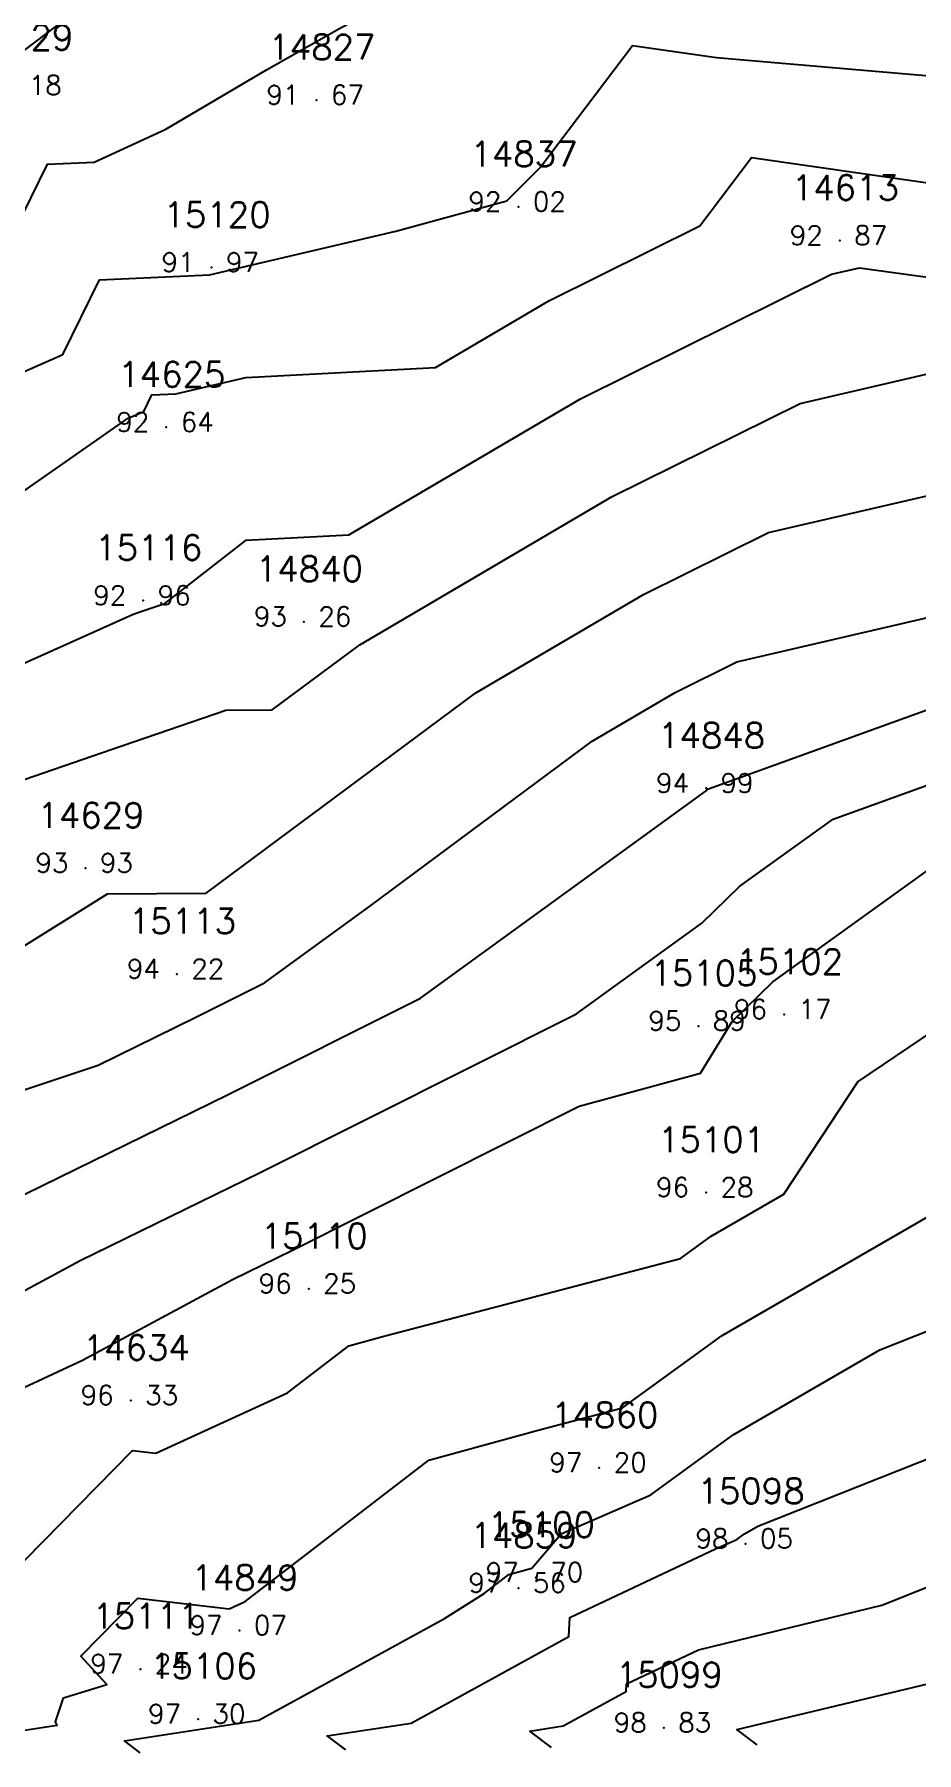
# Model space of a CAD drawing. Header units: millimetres. Extents: x 1412565 to 1412813, y 4931476 to 4931699.
# Drawn here: x 1412681.15 to 1412690.32, y 4931476.76 to 4931494.61 of the extents above; entities that cross this region are included whole.
import ezdxf
from ezdxf.enums import TextEntityAlignment as Align

# ---------------------------------------------------------------- set-up
doc = ezdxf.new("R2010")
doc.units = ezdxf.units.MM
for name, color, linetype in [('CIVIL', 50, 'Continuous'), ('CIVIL-DRAW', 80, 'Continuous'), ('CIVIL-NONAME', 130, 'Continuous'), ('CIVIL-TEXT', 240, 'Continuous'), ('CIVIL-Z', 50, 'Continuous'), ('Tcontours0', 7, 'Continuous'), ('Tcontours1', 7, 'Continuous'), ('Tcontours2', 7, 'Continuous')]:
    doc.layers.add(name, color=color, linetype=linetype)
doc.styles.add('CIVILCADMAIN', font='TXT.SHX')
doc.styles.get("Standard").update_dxf_attribs({"font": 'arial.ttf'})

# ---------------------------------------------------------------- blocks, each defined once
blk = doc.blocks.new('CIVIL-ZZ')
at = {"layer": 'CIVIL-DRAW'}
blk.add_point((0, 0), dxfattribs=at)
at = {"layer": 'CIVIL-NONAME'}
blk.add_attdef('NAME', text='', height=1.8, dxfattribs=at).set_placement((0, 2.1), align=Align.CENTER)
at = {"layer": 'CIVIL-TEXT', "flags": 8}
blk.add_attdef('TEXT', text='', height=2, dxfattribs=at).set_placement((0.2, -3.3), align=Align.CENTER)
at = {"layer": 'CIVIL-Z'}
blk.add_attdef('Z1', text='', height=1.6, dxfattribs=at).set_placement((-0.75, -0.225), align=Align.RIGHT)
blk.add_attdef('Z2', (0.75, -0.225), '', height=1.6, dxfattribs=at)

msp = doc.modelspace()

# ---------------------------------------------------------------- linework, layer by layer
at = {"layer": 'Tcontours0', "elevation": 95}
msp.add_lwpolyline([(1412680.346, 4931482.219), (1412683.156, 4931483.594), (1412685.161, 4931484.598), (1412688.129, 4931486.753), (1412688.137, 4931486.76), (1412688.156, 4931486.774), (1412692.113, 4931488.203), (1412693.005, 4931488.467), (1412695.338, 4931489.422), (1412695.652, 4931489.405), (1412697.644, 4931489.834), (1412697.782, 4931489.914), (1412698.065, 4931489.934), (1412701.574, 4931491.429), (1412702.738, 4931490.66), (1412704.286, 4931491.172), (1412706.474, 4931491.203), (1412707.162, 4931491.159)], dxfattribs=at)
at = {"layer": 'Tcontours1'}
for points, elevation in [([(1412680.704, 4931490.961), (1412681.445, 4931491.288), (1412681.827, 4931492.064), (1412682.969, 4931492.116), (1412684.904, 4931492.568), (1412686.06, 4931492.883), (1412686.404, 4931493.229), (1412687.364, 4931494.497), (1412688.238, 4931494.371), (1412692.302, 4931494.024), (1412693.547, 4931494.754), (1412694.419, 4931495.188), (1412694.987, 4931495.398), (1412695.762, 4931495.507), (1412696.588, 4931495.526), (1412698.831, 4931495.978), (1412699.967, 4931495.878), (1412700.459, 4931495.974), (1412701.122, 4931496.072), (1412704.691, 4931497.817), (1412706.098, 4931498.245), (1412706.986, 4931497.655)], 92), ([(1412679.403, 4931487.347), (1412682.167, 4931488.585), (1412682.255, 4931488.615), (1412682.503, 4931488.701), (1412683.35, 4931489.357), (1412684.418, 4931489.414), (1412686.823, 4931490.827), (1412689.435, 4931492.121), (1412689.724, 4931492.188), (1412691.997, 4931491.874), (1412693.086, 4931492.291), (1412694.347, 4931493.241), (1412694.522, 4931493.343), (1412694.713, 4931493.438), (1412696.719, 4931494.177), (1412697.583, 4931494.197), (1412698.566, 4931494.395), (1412699.605, 4931494.303), (1412700.965, 4931494.466), (1412702.246, 4931494.228), (1412705.488, 4931496.072), (1412707.033, 4931495.411)], 93), ([(1412680.696, 4931494.184), (1412681.944, 4931495.129)], 91), ([(1412680.015, 4931484.503), (1412681.909, 4931485.684), (1412682.933, 4931485.689), (1412685.738, 4931487.77), (1412687.48, 4931488.793), (1412688.779, 4931489.437), (1412691.293, 4931490.019), (1412692.019, 4931489.919), (1412692.794, 4931490.216), (1412694.389, 4931490.889), (1412696.032, 4931491.133), (1412696.422, 4931491.205), (1412698.239, 4931492.553), (1412699.214, 4931492.982), (1412701.369, 4931493.24), (1412703.832, 4931492.782), (1412704.097, 4931492.606), (1412704.263, 4931492.661), (1412704.497, 4931492.665), (1412707.049, 4931493.346)], 94), ([(1412679.503, 4931479.842), (1412681.647, 4931480.84), (1412683.208, 4931481.678), (1412683.831, 4931481.983), (1412686.812, 4931483.476), (1412688.073, 4931483.822), (1412688.4, 4931484.357), (1412688.823, 4931484.769), (1412690.741, 4931486.146), (1412692.271, 4931486.698), (1412694.844, 4931487.462), (1412695.579, 4931487.763), (1412696.439, 4931487.716), (1412697.1, 4931487.774), (1412697.708, 4931488.195), (1412698.25, 4931488.509), (1412700.643, 4931488.684), (1412701.399, 4931488.692), (1412701.478, 4931488.726), (1412701.557, 4931488.772), (1412704.31, 4931489.682), (1412707.072, 4931489.388)], 96), ([(1412684.385, 4931476.789), (1412684.192, 4931476.935), (1412685.064, 4931477.069), (1412686.703, 4931477.968), (1412686.713, 4931478.166), (1412688.229, 4931478.88), (1412688.451, 4931478.976), (1412688.528, 4931479.033), (1412688.667, 4931479.113), (1412691.803, 4931480.358), (1412692.848, 4931480.567), (1412694.625, 4931481.824), (1412697.194, 4931482.502), (1412697.782, 4931483.221), (1412698.989, 4931483.524), (1412700.273, 4931484.108), (1412700.747, 4931484.528), (1412702.071, 4931485.204), (1412703.525, 4931485.975), (1412704.323, 4931486.372), (1412706.417, 4931486.519), (1412707.024, 4931486.482)], 98), ([(1412688.662, 4931476.843), (1412688.451, 4931477.003), (1412691.318, 4931477.687), (1412692.517, 4931478.422), (1412693.318, 4931478.83), (1412694.928, 4931480.091), (1412695.531, 4931480.517), (1412696.043, 4931480.652), (1412696.476, 4931480.576), (1412697.576, 4931480.454), (1412697.962, 4931480.624), (1412698.674, 4931480.981), (1412700.351, 4931481.63), (1412701.652, 4931482.271), (1412702.443, 4931482.567), (1412703.067, 4931483.125), (1412704.225, 4931483.702), (1412705.185, 4931483.769), (1412707.004, 4931484.523)], 99), ([(1412679.978, 4931476.833), (1412681.384, 4931477.048), (1412681.368, 4931477.083), (1412681.452, 4931477.332), (1412681.903, 4931477.468), (1412681.631, 4931477.765), (1412682.224, 4931478.366), (1412683.173, 4931478.256), (1412683.341, 4931478.333), (1412685.248, 4931479.799), (1412686.384, 4931480.112), (1412687.261, 4931480.342), (1412688.297, 4931481.095), (1412690.773, 4931482.525)], 97)]:
    msp.add_lwpolyline(points, dxfattribs=dict(at, elevation=elevation))
at = {"layer": 'Tcontours2'}
for points, elevation in [([(1412680.604, 4931491.88), (1412681.286, 4931493.263), (1412681.77, 4931493.285), (1412682.515, 4931493.629), (1412683.56, 4931494.245), (1412684.314, 4931494.671), (1412685.963, 4931495.557), (1412686.882, 4931496.055), (1412688.576, 4931495.79), (1412692.404, 4931495.439), (1412692.946, 4931495.393), (1412693.059, 4931495.459), (1412693.138, 4931495.499), (1412694.367, 4931495.955), (1412696.043, 4931496.189), (1412696.09, 4931496.19), (1412697.144, 4931496.402), (1412698.873, 4931496.757), (1412699.046, 4931496.821), (1412700.099, 4931497.027), (1412701.796, 4931497.277), (1412703.8, 4931498.257), (1412706.227, 4931498.995), (1412707.047, 4931498.592)], 91.5), ([(1412680.465, 4931489.47), (1412682.123, 4931490.624), (1412682.285, 4931490.696), (1412682.368, 4931490.866), (1412682.618, 4931490.877), (1412683.346, 4931491.047), (1412685.317, 4931491.152), (1412686.495, 4931491.844), (1412688.066, 4931492.622), (1412688.603, 4931493.332), (1412690.988, 4931492.989), (1412691.986, 4931492.851), (1412692.349, 4931492.99), (1412692.769, 4931493.307), (1412694.034, 4931494.048), (1412695.421, 4931494.738)], 92.5), ([(1412680.749, 4931486.771), (1412681.946, 4931487.182), (1412683.137, 4931487.593), (1412683.62, 4931487.595), (1412684.53, 4931488.27), (1412687.152, 4931489.81), (1412689.107, 4931490.779), (1412690.508, 4931491.104), (1412692.008, 4931490.896), (1412693.606, 4931491.509), (1412693.802, 4931491.592), (1412694.142, 4931491.642), (1412695.479, 4931492.224), (1412696.856, 4931493.188), (1412697.771, 4931493.525), (1412698.081, 4931493.532), (1412698.434, 4931493.603), (1412698.807, 4931493.57), (1412701.167, 4931493.853), (1412703.39, 4931493.439), (1412704.79, 4931494.235), (1412706.629, 4931494.354), (1412707.014, 4931494.415)], 93.5), ([(1412679.867, 4931483.256), (1412681.81, 4931483.905), (1412682.819, 4931484.399), (1412683.539, 4931484.759), (1412684.63, 4931485.552), (1412686.946, 4931487.27), (1412687.808, 4931487.776), (1412688.451, 4931488.095), (1412691.805, 4931488.872), (1412692.035, 4931488.955), (1412692.085, 4931488.97), (1412692.366, 4931489.085), (1412694.975, 4931490.186), (1412695.537, 4931490.269), (1412697.146, 4931490.565), (1412697.965, 4931491.172), (1412701.154, 4931492.577), (1412701.571, 4931492.627), (1412702.048, 4931492.538), (1412703.417, 4931491.633), (1412704.275, 4931491.916), (1412705.486, 4931491.934), (1412707.162, 4931492.158)], 94.5), ([(1412680.886, 4931481.477), (1412681.625, 4931481.874), (1412683.494, 4931482.788), (1412686.784, 4931484.436), (1412688.085, 4931485.38), (1412688.48, 4931485.764), (1412689.449, 4931486.46), (1412692.192, 4931487.45), (1412693.924, 4931487.965), (1412695.458, 4931488.592), (1412696.427, 4931488.54), (1412697.108, 4931488.686), (1412698.016, 4931489.211), (1412699.871, 4931489.347), (1412701.513, 4931490.047), (1412702.058, 4931489.687), (1412704.298, 4931490.427), (1412707.146, 4931490.181)], 95.5), ([(1412686.524, 4931476.816), (1412686.299, 4931476.986), (1412686.646, 4931477.039), (1412687.298, 4931477.397), (1412687.302, 4931477.476), (1412688.05, 4931477.828), (1412689.957, 4931478.294), (1412691.888, 4931479.065), (1412692.218, 4931479.196), (1412692.313, 4931479.215), (1412695.078, 4931481.17), (1412697.722, 4931481.868), (1412698.125, 4931481.797), (1412698.446, 4931481.959), (1412700.582, 4931482.784), (1412700.992, 4931482.971), (1412701.874, 4931483.752), (1412702.099, 4931483.953), (1412704.274, 4931485.037), (1412706.076, 4931485.163), (1412707.048, 4931485.458)], 98.5), ([(1412680.679, 4931478.388), (1412682.169, 4931479.899), (1412682.41, 4931479.871), (1412683.78, 4931480.498), (1412684.416, 4931480.986), (1412684.795, 4931481.091), (1412687.865, 4931481.896), (1412688.181, 4931482.126), (1412688.938, 4931482.563), (1412689.706, 4931483.73), (1412690.634, 4931484.358)], 96.5), ([(1412682.247, 4931476.761), (1412682.085, 4931476.884), (1412683.483, 4931477.098), (1412685.412, 4931478.156), (1412685.825, 4931478.416), (1412686.08, 4931478.612), (1412686.32, 4931478.678), (1412686.624, 4931479.036), (1412687.556, 4931479.441), (1412688.413, 4931480.064), (1412689.937, 4931480.945), (1412691.387, 4931481.521)], 97.5)]:
    msp.add_lwpolyline(points, dxfattribs=dict(at, elevation=elevation))

# ---------------------------------------------------------------- block references
at = {"layer": 'CIVIL'}
ref = msp.add_blockref('CIVIL-ZZ', (1412680.94, 4931494.03, 91.18), dxfattribs=dict(at, xscale=0.2, yscale=0.2))
ref.add_attrib('Z2', '18', (1412681.09, 4931493.985), dxfattribs={"layer": 'CIVIL-Z', "height": 0.2, "style": 'CIVILCADMAIN'})
ref.add_attrib('Z1', '91', (1412680.42, 4931493.985), dxfattribs={"layer": 'CIVIL-Z', "height": 0.2, "style": 'CIVILCADMAIN'})
ref.add_attrib('NAME', '15129', (1412680.44, 4931494.45), dxfattribs={"layer": 'CIVIL-NONAME', "height": 0.26, "style": 'CIVILCADMAIN'})
ref = msp.add_blockref('CIVIL-ZZ', (1412684.08, 4931493.93, 91.67), dxfattribs=dict(at, xscale=0.2, yscale=0.2))
ref.add_attrib('Z2', '67', (1412684.23, 4931493.885), dxfattribs={"layer": 'CIVIL-Z', "height": 0.2, "style": 'CIVILCADMAIN'})
ref.add_attrib('Z1', '91', (1412683.56, 4931493.885), dxfattribs={"layer": 'CIVIL-Z', "height": 0.2, "style": 'CIVILCADMAIN'})
ref.add_attrib('NAME', '14827', (1412683.58, 4931494.35), dxfattribs={"layer": 'CIVIL-NONAME', "height": 0.26, "style": 'CIVILCADMAIN'})
ref = msp.add_blockref('CIVIL-ZZ', (1412686.18, 4931492.82, 92.02), dxfattribs=dict(at, xscale=0.2, yscale=0.2))
ref.add_attrib('Z2', '02', (1412686.33, 4931492.775), dxfattribs={"layer": 'CIVIL-Z', "height": 0.2, "style": 'CIVILCADMAIN'})
ref.add_attrib('Z1', '92', (1412685.66, 4931492.775), dxfattribs={"layer": 'CIVIL-Z', "height": 0.2, "style": 'CIVILCADMAIN'})
ref.add_attrib('NAME', '14837', (1412685.68, 4931493.24), dxfattribs={"layer": 'CIVIL-NONAME', "height": 0.26, "style": 'CIVILCADMAIN'})
ref = msp.add_blockref('CIVIL-ZZ', (1412689.52, 4931492.47, 92.87), dxfattribs=dict(at, xscale=0.2, yscale=0.2))
ref.add_attrib('Z2', '87', (1412689.67, 4931492.425), dxfattribs={"layer": 'CIVIL-Z', "height": 0.2, "style": 'CIVILCADMAIN'})
ref.add_attrib('Z1', '92', (1412689, 4931492.425), dxfattribs={"layer": 'CIVIL-Z', "height": 0.2, "style": 'CIVILCADMAIN'})
ref.add_attrib('NAME', '14613', (1412689.02, 4931492.89), dxfattribs={"layer": 'CIVIL-NONAME', "height": 0.26, "style": 'CIVILCADMAIN'})
ref = msp.add_blockref('CIVIL-ZZ', (1412682.99, 4931492.19, 91.97), dxfattribs=dict(at, xscale=0.2, yscale=0.2))
ref.add_attrib('Z2', '97', (1412683.14, 4931492.145), dxfattribs={"layer": 'CIVIL-Z', "height": 0.2, "style": 'CIVILCADMAIN'})
ref.add_attrib('Z1', '91', (1412682.47, 4931492.145), dxfattribs={"layer": 'CIVIL-Z', "height": 0.2, "style": 'CIVILCADMAIN'})
ref.add_attrib('NAME', '15120', (1412682.49, 4931492.61), dxfattribs={"layer": 'CIVIL-NONAME', "height": 0.26, "style": 'CIVILCADMAIN'})
ref = msp.add_blockref('CIVIL-ZZ', (1412682.52, 4931490.53, 92.64), dxfattribs=dict(at, xscale=0.2, yscale=0.2))
ref.add_attrib('Z2', '64', (1412682.67, 4931490.485), dxfattribs={"layer": 'CIVIL-Z', "height": 0.2, "style": 'CIVILCADMAIN'})
ref.add_attrib('Z1', '92', (1412682, 4931490.485), dxfattribs={"layer": 'CIVIL-Z', "height": 0.2, "style": 'CIVILCADMAIN'})
ref.add_attrib('NAME', '14625', (1412682.02, 4931490.95), dxfattribs={"layer": 'CIVIL-NONAME', "height": 0.26, "style": 'CIVILCADMAIN'})
ref = msp.add_blockref('CIVIL-ZZ', (1412682.28, 4931488.73, 92.96), dxfattribs=dict(at, xscale=0.2, yscale=0.2))
ref.add_attrib('Z2', '96', (1412682.43, 4931488.685), dxfattribs={"layer": 'CIVIL-Z', "height": 0.2, "style": 'CIVILCADMAIN'})
ref.add_attrib('Z1', '92', (1412681.76, 4931488.685), dxfattribs={"layer": 'CIVIL-Z', "height": 0.2, "style": 'CIVILCADMAIN'})
ref.add_attrib('NAME', '15116', (1412681.78, 4931489.15), dxfattribs={"layer": 'CIVIL-NONAME', "height": 0.26, "style": 'CIVILCADMAIN'})
ref = msp.add_blockref('CIVIL-ZZ', (1412683.95, 4931488.51, 93.26), dxfattribs=dict(at, xscale=0.2, yscale=0.2))
ref.add_attrib('Z2', '26', (1412684.1, 4931488.465), dxfattribs={"layer": 'CIVIL-Z', "height": 0.2, "style": 'CIVILCADMAIN'})
ref.add_attrib('Z1', '93', (1412683.43, 4931488.465), dxfattribs={"layer": 'CIVIL-Z', "height": 0.2, "style": 'CIVILCADMAIN'})
ref.add_attrib('NAME', '14840', (1412683.45, 4931488.93), dxfattribs={"layer": 'CIVIL-NONAME', "height": 0.26, "style": 'CIVILCADMAIN'})
ref = msp.add_blockref('CIVIL-ZZ', (1412688.13, 4931486.78, 94.99), dxfattribs=dict(at, xscale=0.2, yscale=0.2))
ref.add_attrib('Z2', '99', (1412688.28, 4931486.735), dxfattribs={"layer": 'CIVIL-Z', "height": 0.2, "style": 'CIVILCADMAIN'})
ref.add_attrib('Z1', '94', (1412687.61, 4931486.735), dxfattribs={"layer": 'CIVIL-Z', "height": 0.2, "style": 'CIVILCADMAIN'})
ref.add_attrib('NAME', '14848', (1412687.63, 4931487.2), dxfattribs={"layer": 'CIVIL-NONAME', "height": 0.26, "style": 'CIVILCADMAIN'})
ref = msp.add_blockref('CIVIL-ZZ', (1412681.68, 4931485.95, 93.93), dxfattribs=dict(at, xscale=0.2, yscale=0.2))
ref.add_attrib('Z2', '93', (1412681.83, 4931485.905), dxfattribs={"layer": 'CIVIL-Z', "height": 0.2, "style": 'CIVILCADMAIN'})
ref.add_attrib('Z1', '93', (1412681.16, 4931485.905), dxfattribs={"layer": 'CIVIL-Z', "height": 0.2, "style": 'CIVILCADMAIN'})
ref.add_attrib('NAME', '14629', (1412681.18, 4931486.37), dxfattribs={"layer": 'CIVIL-NONAME', "height": 0.26, "style": 'CIVILCADMAIN'})
ref = msp.add_blockref('CIVIL-ZZ', (1412682.63, 4931484.85, 94.22), dxfattribs=dict(at, xscale=0.2, yscale=0.2))
ref.add_attrib('Z2', '22', (1412682.78, 4931484.805), dxfattribs={"layer": 'CIVIL-Z', "height": 0.2, "style": 'CIVILCADMAIN'})
ref.add_attrib('Z1', '94', (1412682.11, 4931484.805), dxfattribs={"layer": 'CIVIL-Z', "height": 0.2, "style": 'CIVILCADMAIN'})
ref.add_attrib('NAME', '15113', (1412682.13, 4931485.27), dxfattribs={"layer": 'CIVIL-NONAME', "height": 0.26, "style": 'CIVILCADMAIN'})
ref = msp.add_blockref('CIVIL-ZZ', (1412688.94, 4931484.43, 96.17), dxfattribs=dict(at, xscale=0.2, yscale=0.2))
ref.add_attrib('Z2', '17', (1412689.09, 4931484.385), dxfattribs={"layer": 'CIVIL-Z', "height": 0.2, "style": 'CIVILCADMAIN'})
ref.add_attrib('Z1', '96', (1412688.42, 4931484.385), dxfattribs={"layer": 'CIVIL-Z', "height": 0.2, "style": 'CIVILCADMAIN'})
ref.add_attrib('NAME', '15102', (1412688.44, 4931484.85), dxfattribs={"layer": 'CIVIL-NONAME', "height": 0.26, "style": 'CIVILCADMAIN'})
ref = msp.add_blockref('CIVIL-ZZ', (1412688.05, 4931484.31, 95.89), dxfattribs=dict(at, xscale=0.2, yscale=0.2))
ref.add_attrib('Z2', '89', (1412688.2, 4931484.265), dxfattribs={"layer": 'CIVIL-Z', "height": 0.2, "style": 'CIVILCADMAIN'})
ref.add_attrib('Z1', '95', (1412687.53, 4931484.265), dxfattribs={"layer": 'CIVIL-Z', "height": 0.2, "style": 'CIVILCADMAIN'})
ref.add_attrib('NAME', '15105', (1412687.55, 4931484.73), dxfattribs={"layer": 'CIVIL-NONAME', "height": 0.26, "style": 'CIVILCADMAIN'})
ref = msp.add_blockref('CIVIL-ZZ', (1412688.13, 4931482.58, 96.28), dxfattribs=dict(at, xscale=0.2, yscale=0.2))
ref.add_attrib('Z2', '28', (1412688.28, 4931482.535), dxfattribs={"layer": 'CIVIL-Z', "height": 0.2, "style": 'CIVILCADMAIN'})
ref.add_attrib('Z1', '96', (1412687.61, 4931482.535), dxfattribs={"layer": 'CIVIL-Z', "height": 0.2, "style": 'CIVILCADMAIN'})
ref.add_attrib('NAME', '15101', (1412687.63, 4931483), dxfattribs={"layer": 'CIVIL-NONAME', "height": 0.26, "style": 'CIVILCADMAIN'})
ref = msp.add_blockref('CIVIL-ZZ', (1412684, 4931481.58, 96.25), dxfattribs=dict(at, xscale=0.2, yscale=0.2))
ref.add_attrib('Z2', '25', (1412684.15, 4931481.535), dxfattribs={"layer": 'CIVIL-Z', "height": 0.2, "style": 'CIVILCADMAIN'})
ref.add_attrib('Z1', '96', (1412683.48, 4931481.535), dxfattribs={"layer": 'CIVIL-Z', "height": 0.2, "style": 'CIVILCADMAIN'})
ref.add_attrib('NAME', '15110', (1412683.5, 4931482), dxfattribs={"layer": 'CIVIL-NONAME', "height": 0.26, "style": 'CIVILCADMAIN'})
ref = msp.add_blockref('CIVIL-ZZ', (1412682.15, 4931480.42, 96.33), dxfattribs=dict(at, xscale=0.2, yscale=0.2))
ref.add_attrib('Z2', '33', (1412682.3, 4931480.375), dxfattribs={"layer": 'CIVIL-Z', "height": 0.2, "style": 'CIVILCADMAIN'})
ref.add_attrib('Z1', '96', (1412681.63, 4931480.375), dxfattribs={"layer": 'CIVIL-Z', "height": 0.2, "style": 'CIVILCADMAIN'})
ref.add_attrib('NAME', '14634', (1412681.65, 4931480.84), dxfattribs={"layer": 'CIVIL-NONAME', "height": 0.26, "style": 'CIVILCADMAIN'})
ref = msp.add_blockref('CIVIL-ZZ', (1412687.02, 4931479.72, 97.2), dxfattribs=dict(at, xscale=0.2, yscale=0.2))
ref.add_attrib('Z2', '20', (1412687.17, 4931479.675), dxfattribs={"layer": 'CIVIL-Z', "height": 0.2, "style": 'CIVILCADMAIN'})
ref.add_attrib('Z1', '97', (1412686.5, 4931479.675), dxfattribs={"layer": 'CIVIL-Z', "height": 0.2, "style": 'CIVILCADMAIN'})
ref.add_attrib('NAME', '14860', (1412686.52, 4931480.14), dxfattribs={"layer": 'CIVIL-NONAME', "height": 0.26, "style": 'CIVILCADMAIN'})
ref = msp.add_blockref('CIVIL-ZZ', (1412688.54, 4931478.93, 98.05), dxfattribs=dict(at, xscale=0.2, yscale=0.2))
ref.add_attrib('Z2', '05', (1412688.69, 4931478.885), dxfattribs={"layer": 'CIVIL-Z', "height": 0.2, "style": 'CIVILCADMAIN'})
ref.add_attrib('Z1', '98', (1412688.02, 4931478.885), dxfattribs={"layer": 'CIVIL-Z', "height": 0.2, "style": 'CIVILCADMAIN'})
ref.add_attrib('NAME', '15098', (1412688.04, 4931479.35), dxfattribs={"layer": 'CIVIL-NONAME', "height": 0.26, "style": 'CIVILCADMAIN'})
ref = msp.add_blockref('CIVIL-ZZ', (1412686.36, 4931478.58, 97.7), dxfattribs=dict(at, xscale=0.2, yscale=0.2))
ref.add_attrib('Z2', '70', (1412686.51, 4931478.535), dxfattribs={"layer": 'CIVIL-Z', "height": 0.2, "style": 'CIVILCADMAIN'})
ref.add_attrib('Z1', '97', (1412685.84, 4931478.535), dxfattribs={"layer": 'CIVIL-Z', "height": 0.2, "style": 'CIVILCADMAIN'})
ref.add_attrib('NAME', '15100', (1412685.86, 4931479), dxfattribs={"layer": 'CIVIL-NONAME', "height": 0.26, "style": 'CIVILCADMAIN'})
ref = msp.add_blockref('CIVIL-ZZ', (1412686.18, 4931478.47, 97.56), dxfattribs=dict(at, xscale=0.2, yscale=0.2))
ref.add_attrib('Z2', '56', (1412686.33, 4931478.425), dxfattribs={"layer": 'CIVIL-Z', "height": 0.2, "style": 'CIVILCADMAIN'})
ref.add_attrib('Z1', '97', (1412685.66, 4931478.425), dxfattribs={"layer": 'CIVIL-Z', "height": 0.2, "style": 'CIVILCADMAIN'})
ref.add_attrib('NAME', '14859', (1412685.68, 4931478.89), dxfattribs={"layer": 'CIVIL-NONAME', "height": 0.26, "style": 'CIVILCADMAIN'})
ref = msp.add_blockref('CIVIL-ZZ', (1412683.28, 4931478.03, 97.07), dxfattribs=dict(at, xscale=0.2, yscale=0.2))
ref.add_attrib('Z2', '07', (1412683.43, 4931477.985), dxfattribs={"layer": 'CIVIL-Z', "height": 0.2, "style": 'CIVILCADMAIN'})
ref.add_attrib('Z1', '97', (1412682.76, 4931477.985), dxfattribs={"layer": 'CIVIL-Z', "height": 0.2, "style": 'CIVILCADMAIN'})
ref.add_attrib('NAME', '14849', (1412682.78, 4931478.45), dxfattribs={"layer": 'CIVIL-NONAME', "height": 0.26, "style": 'CIVILCADMAIN'})
ref = msp.add_blockref('CIVIL-ZZ', (1412682.25, 4931477.63, 97.24), dxfattribs=dict(at, xscale=0.2, yscale=0.2))
ref.add_attrib('Z2', '24', (1412682.4, 4931477.585), dxfattribs={"layer": 'CIVIL-Z', "height": 0.2, "style": 'CIVILCADMAIN'})
ref.add_attrib('Z1', '97', (1412681.73, 4931477.585), dxfattribs={"layer": 'CIVIL-Z', "height": 0.2, "style": 'CIVILCADMAIN'})
ref.add_attrib('NAME', '15111', (1412681.75, 4931478.05), dxfattribs={"layer": 'CIVIL-NONAME', "height": 0.26, "style": 'CIVILCADMAIN'})
ref = msp.add_blockref('CIVIL-ZZ', (1412682.85, 4931477.11, 97.3), dxfattribs=dict(at, xscale=0.2, yscale=0.2))
ref.add_attrib('Z2', '30', (1412683, 4931477.065), dxfattribs={"layer": 'CIVIL-Z', "height": 0.2, "style": 'CIVILCADMAIN'})
ref.add_attrib('Z1', '97', (1412682.33, 4931477.065), dxfattribs={"layer": 'CIVIL-Z', "height": 0.2, "style": 'CIVILCADMAIN'})
ref.add_attrib('NAME', '15106', (1412682.35, 4931477.53), dxfattribs={"layer": 'CIVIL-NONAME', "height": 0.26, "style": 'CIVILCADMAIN'})
ref = msp.add_blockref('CIVIL-ZZ', (1412687.69, 4931477.02, 98.83), dxfattribs=dict(at, xscale=0.2, yscale=0.2))
ref.add_attrib('Z2', '83', (1412687.84, 4931476.975), dxfattribs={"layer": 'CIVIL-Z', "height": 0.2, "style": 'CIVILCADMAIN'})
ref.add_attrib('Z1', '98', (1412687.17, 4931476.975), dxfattribs={"layer": 'CIVIL-Z', "height": 0.2, "style": 'CIVILCADMAIN'})
ref.add_attrib('NAME', '15099', (1412687.19, 4931477.44), dxfattribs={"layer": 'CIVIL-NONAME', "height": 0.26, "style": 'CIVILCADMAIN'})

doc.saveas('drawing.dxf')
